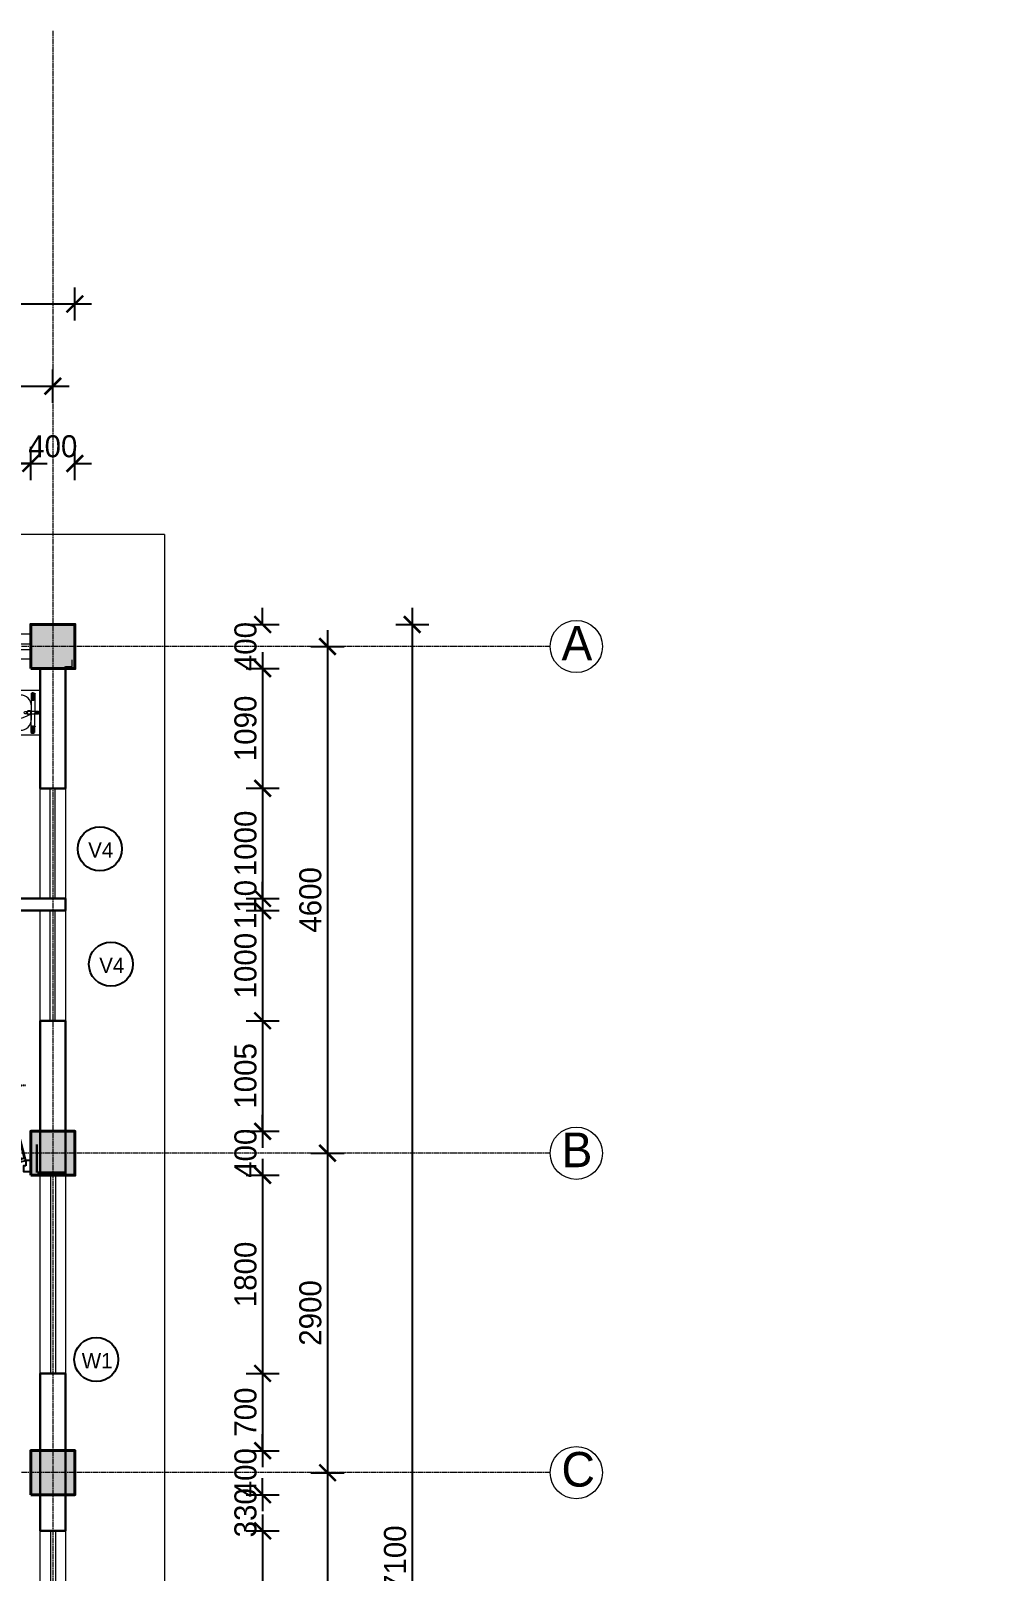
# Model space of a CAD drawing. Header units: inches. Extents: x -3071 to 2534411, y -17796 to 388172.
# Drawn here: x 1707095 to 1715705, y 360455 to 374439 of the extents above; entities that cross this region are included whole.
import ezdxf
from ezdxf.enums import TextEntityAlignment as Align

# ---------------------------------------------------------------- set-up
doc = ezdxf.new("R2010")
doc.units = ezdxf.units.IN
doc.header["$MEASUREMENT"] = 0
for name, pattern in [('ACAD_ISO08W100', [36, 24, -3, 6, -3]), ('CENTER', [2, 1.25, -0.25, 0.25, -0.25]), ('DASHED', [0.75, 0.5, -0.25]), ('TRAZOS1', [0.15, 0.1, -0.05])]:
    doc.linetypes.add(name, pattern=pattern)
for name, color, linetype, lineweight in [('001-Archi- door window elevation', 92, 'Continuous', 25), ('001-Archi-Opening Tags', 14, 'Continuous', 25), ('001-Archi-Sanitary', 130, 'Continuous', 5), ('002-Archi- Opening', 90, 'Continuous', 25), ('A .4 col', 5, 'Continuous', 40), ('A 0.13 dw', 3, 'Continuous', 13), ('A 0.13 fixed furniture', 10, 'Continuous', 13), ('A 0.13 IND DIM', 240, 'Continuous', 13), ('cen', 50, 'ACAD_ISO08W100', 5), ('dotted line', 1, 'DASHED', 9), ('Grid Tag', 6, 'Continuous', 20), ('p1 walls stone outline', 4, 'Continuous', 30), ('Picture Light', 3, 'Continuous', 35)]:
    doc.layers.add(name, color=color, linetype=linetype, lineweight=lineweight)
doc.layers.add('Bathroom Mirror Light', color=111, linetype='CENTER')
doc.layers.add('Wires', color=1, linetype='Continuous')
doc.styles.add('Archi 100', font='GOTHIC.TTF', dxfattribs={"height": 200})
doc.styles.add('CG', font='GOTHIC.TTF', dxfattribs={"height": 40})
doc.styles.get("Standard").update_dxf_attribs({"font": 'GOTHIC.TTF'})
doc.dimstyles.new('Archi 100', dxfattribs={"dimtxt": 200, "dimasz": 150, "dimexe": 150, "dimexo": 300, "dimgap": 50, "dimtad": 1, "dimdec": 0, "dimrnd": 5, "dimzin": 0, "dimdsep": 46, "dimtxsty": 'Archi 100', "dimblk": 'ARCHTICK', "dimcen": 0.09, "dimdle": 150, "dimclrd": 256, "dimclre": 256, "dimclrt": 256, "dimadec": 0, "dimazin": 0, "dimtfac": 1, "dimtdec": 0, "dimtix": 1, "dimtofl": 0, "dimtmove": 0, "dimatfit": 3, "dimfxl": 150, "dimfxlon": 1, "dimtolj": 1, "dimtzin": 0, "dimlwd": -1, "dimlwe": -1, "dimarcsym": 0})

# ---------------------------------------------------------------- blocks, each defined once
blk = doc.blocks.new('grid')
at = {"layer": 'Grid Tag', "linetype": 'Continuous', "ltscale": 30}
blk.add_circle((51, 48), 264, dxfattribs=at)
blk.add_attdef('GRID', (-143, -93), '', height=200)
blk = doc.blocks.new('ffwef')
at = {"layer": 'A 0.13 dw'}
for points in [[(1184596, 368096), (1184596, 367866), (1183596, 367866), (1183596, 368096)], [(1183596, 367953), (1184596, 367953), (1184596, 368003), (1183596, 368003)]]:
    blk.add_lwpolyline(points, close=True, dxfattribs=at)
blk = doc.blocks.new('W2')
at = {"layer": 'A 0.13 dw'}
for points in [[(143910, 195589), (143910, 195359), (142110, 195359), (142110, 195589)], [(142110, 195446), (143910, 195446), (143910, 195496), (142110, 195496)]]:
    blk.add_lwpolyline(points, close=True, dxfattribs=at)
blk = doc.blocks.new('window tag')
blk.add_circle((0, 0), 200)
at = {"style": 'Archi 100', "flags": 1}
for tag, p in [('WIDTH', (15, 174.5)), ('HEIGHT', (-4.5, -348.5))]:
    blk.add_attdef(tag, p, '', height=200, dxfattribs=at)
at = {"style": 'Archi 100'}
blk.add_attdef('SYMBOL', text='', height=200, dxfattribs=at).set_placement((8, -10.5), align=Align.MIDDLE_CENTER)
blk = doc.blocks.new('tap bib short neck plan')
at = {"linetype": 'Continuous'}
blk.add_lwpolyline([(39, 10), (0, 10), (0, -10), (39, -10)], dxfattribs=at)
blk.add_lwpolyline([(74, -8), (95, -8, 1), (95, 8), (74, 8)], format="xyb", dxfattribs=at)
for radius in [20, 15]:
    blk.add_circle((56, 0), radius, dxfattribs=at)
blk = doc.blocks.new('washbasin plan 0400w with tap')
blk.add_lwpolyline([(60, 320, -0.312376), (60, 320), (-60, 320, 0.414214), (-200, 180), (-200, 0), (200, 0), (200, 180, 0.414214)], format="xyb", close=True)
blk.add_lwpolyline([(10, 80), (60, 80, 1), (60, 280), (-60, 280, 1), (-60, 80), (-10, 80)], format="xyb")
at = {"linetype": 'Continuous'}
for points in [[(-14, 45), (14, 45), (14, 15), (-14, 15)], [(-10, 15), (10, 15), (10, 0), (-10, 0)]]:
    blk.add_lwpolyline(points, close=True, dxfattribs=at)
at = {"ltscale": 100, "rotation": 90}
blk.add_blockref('tap bib short neck plan', (0, 45), dxfattribs=at)
blk = doc.blocks.new('ed 17')
for p, q in [((95, -116), (44, -130)), ((44, -130), (208, -761)), ((50, -152), (101, -138)), ((101, -138), (95, -116)), ((259, -748), (101, -138)), ((101, -138), (259, -748)), ((94, -140), (58, -150)), ((58, -150), (215, -759)), ((94, -140), (251, -750)), ((215, -759), (208, -761)), ((208, -761), (215, -788)), ((251, -750), (215, -759)), ((266, -774), (215, -788)), ((251, -750), (259, -748)), ((259, -748), (266, -774))]:
    blk.add_line(p, q)
for points in [[(44, -80), (67, -80), (67, -30), (0, -30), (0, -130), (44, -130), (208, -761), (215, -788), (266, -774), (259, -748), (101, -138), (101, -138), (95, -116), (44, -130)], [(58, -150), (215, -759), (251, -750), (94, -140)]]:
    blk.add_lwpolyline(points, close=True)
at = {"elevation": 0}
blk.add_lwpolyline([(750, -30), (750, -130), (706, -130), (706, -80), (683, -80), (683, -30)], close=True, dxfattribs=at)
at = {"linetype": 'TRAZOS1'}
blk.add_arc((28, -133), 678, 271.3504, 0.2643, dxfattribs=at)
blk = doc.blocks.new('_ArchTick')
at = {"color": 0, "linetype": 'ByBlock', "const_width": 0.15}
blk.add_lwpolyline([(-0.5, -0.5), (0.5, 0.5)], dxfattribs=at)
blk = doc.blocks.new('*D985')
at = {"transparency": 16777216}
for p, q in [((1706096, 370361), (1706096, 370661)), ((1707095, 370361), (1707095, 370661)), ((1705946, 370511), (1707245, 370511))]:
    blk.add_line(p, q, dxfattribs=at)
at = {"layer": 'Defpoints', "color": 0, "transparency": 16777216}
for p in [(1707095, 370511), (1707095, 369049), (1706096, 368964)]:
    blk.add_point(p, dxfattribs=at)
at = {"transparency": 16777216, "xscale": 150, "yscale": 150, "zscale": 150, "rotation": 180}
blk.add_blockref('_ArchTick', (1706096, 370511), dxfattribs=at)
at = {"transparency": 16777216, "xscale": 150, "yscale": 150, "zscale": 150}
blk.add_blockref('_ArchTick', (1707095, 370511), dxfattribs=at)
at = {"transparency": 16777216, "insert": (1706595, 370666), "char_height": 200, "attachment_point": 5, "style": 'Archi 100'}
blk.add_mtext('\\A1;1000', dxfattribs=at)
blk = doc.blocks.new('*D986')
at = {"transparency": 16777216}
for p, q in [((1707095, 370361), (1707095, 370661)), ((1707495, 370361), (1707495, 370661)), ((1707095, 370511), (1706945, 370511)), ((1707495, 370511), (1707645, 370511))]:
    blk.add_line(p, q, dxfattribs=at)
at = {"layer": 'Defpoints', "color": 0, "transparency": 16777216}
for p in [(1707495, 370511), (1707095, 369049), (1707495, 369049)]:
    blk.add_point(p, dxfattribs=at)
at = {"transparency": 16777216, "xscale": 150, "yscale": 150, "zscale": 150}
blk.add_blockref('_ArchTick', (1707095, 370511), dxfattribs=at)
at = {"transparency": 16777216, "xscale": 150, "yscale": 150, "zscale": 150, "rotation": 180}
blk.add_blockref('_ArchTick', (1707495, 370511), dxfattribs=at)
at = {"transparency": 16777216, "insert": (1707295, 370666), "char_height": 200, "attachment_point": 5, "style": 'Archi 100'}
blk.add_mtext('\\A1;400', dxfattribs=at)
blk = doc.blocks.new('*D997')
at = {"transparency": 16777216}
for p, q in [((1703695, 371063), (1703695, 371363)), ((1707295, 371063), (1707295, 371363)), ((1703545, 371213), (1707445, 371213))]:
    blk.add_line(p, q, dxfattribs=at)
at = {"layer": 'Defpoints', "color": 0, "transparency": 16777216}
for p in [(1707295, 371213), (1703695, 368849), (1707295, 368849)]:
    blk.add_point(p, dxfattribs=at)
at = {"transparency": 16777216, "xscale": 150, "yscale": 150, "zscale": 150, "rotation": 180}
blk.add_blockref('_ArchTick', (1703695, 371213), dxfattribs=at)
at = {"transparency": 16777216, "xscale": 150, "yscale": 150, "zscale": 150}
blk.add_blockref('_ArchTick', (1707295, 371213), dxfattribs=at)
at = {"transparency": 16777216, "insert": (1705495, 371368), "char_height": 200, "attachment_point": 5, "style": 'Archi 100'}
blk.add_mtext('\\A1;3600', dxfattribs=at)
blk = doc.blocks.new('*D998')
at = {"transparency": 16777216}
for p, q in [((1668445, 371809), (1668445, 372109)), ((1707495, 371809), (1707495, 372109)), ((1668295, 371959), (1707645, 371959))]:
    blk.add_line(p, q, dxfattribs=at)
at = {"layer": 'Defpoints', "color": 0, "transparency": 16777216}
for p in [(1707495, 371959), (1668445, 369049), (1707495, 369049)]:
    blk.add_point(p, dxfattribs=at)
at = {"transparency": 16777216, "xscale": 150, "yscale": 150, "zscale": 150, "rotation": 180}
blk.add_blockref('_ArchTick', (1668445, 371959), dxfattribs=at)
at = {"transparency": 16777216, "xscale": 150, "yscale": 150, "zscale": 150}
blk.add_blockref('_ArchTick', (1707495, 371959), dxfattribs=at)
at = {"transparency": 16777216, "insert": (1687970, 372114), "char_height": 200, "attachment_point": 5, "style": 'Archi 100'}
blk.add_mtext('\\A1;39050', dxfattribs=at)
blk = doc.blocks.new('*D1019')
at = {"transparency": 16777216}
for p, q in [((1709200, 369049), (1709200, 369199)), ((1709050, 369049), (1709350, 369049)), ((1709050, 368649), (1709350, 368649)), ((1709200, 368649), (1709200, 368499))]:
    blk.add_line(p, q, dxfattribs=at)
at = {"layer": 'Defpoints', "color": 0, "transparency": 16777216}
for p in [(1707495, 369049), (1707495, 368649), (1709200, 368649)]:
    blk.add_point(p, dxfattribs=at)
at = {"transparency": 16777216, "xscale": 150, "yscale": 150, "zscale": 150}
for p, rotation in [((1709200, 369049), 270), ((1709200, 368649), 90)]:
    blk.add_blockref('_ArchTick', p, dxfattribs=dict(at, rotation=rotation))
at = {"transparency": 16777216, "insert": (1709045, 368849), "char_height": 200, "attachment_point": 5, "rotation": 90, "style": 'Archi 100'}
blk.add_mtext('\\A1;400', dxfattribs=at)
blk = doc.blocks.new('*D1020')
at = {"transparency": 16777216}
for p, q in [((1709200, 368799), (1709200, 367412)), ((1709050, 368649), (1709350, 368649)), ((1709050, 367562), (1709350, 367562))]:
    blk.add_line(p, q, dxfattribs=at)
at = {"layer": 'Defpoints', "color": 0, "transparency": 16777216}
for p in [(1707495, 368649), (1707410, 367562), (1709200, 367562)]:
    blk.add_point(p, dxfattribs=at)
at = {"transparency": 16777216, "xscale": 150, "yscale": 150, "zscale": 150}
for p, rotation in [((1709200, 368649), 90), ((1709200, 367562), 270)]:
    blk.add_blockref('_ArchTick', p, dxfattribs=dict(at, rotation=rotation))
at = {"transparency": 16777216, "insert": (1709045, 368106), "char_height": 200, "attachment_point": 5, "rotation": 90, "style": 'Archi 100'}
blk.add_mtext('\\A1;1090', dxfattribs=at)
blk = doc.blocks.new('*D1021')
at = {"transparency": 16777216}
for p, q in [((1709200, 367712), (1709200, 366412)), ((1709050, 367562), (1709350, 367562)), ((1709050, 366562), (1709350, 366562))]:
    blk.add_line(p, q, dxfattribs=at)
at = {"layer": 'Defpoints', "color": 0, "transparency": 16777216}
for p in [(1707410, 367562), (1707410, 366562), (1709200, 366562)]:
    blk.add_point(p, dxfattribs=at)
at = {"transparency": 16777216, "xscale": 150, "yscale": 150, "zscale": 150}
for p, rotation in [((1709200, 367562), 90), ((1709200, 366562), 270)]:
    blk.add_blockref('_ArchTick', p, dxfattribs=dict(at, rotation=rotation))
at = {"transparency": 16777216, "insert": (1709045, 367062), "char_height": 200, "attachment_point": 5, "rotation": 90, "style": 'Archi 100'}
blk.add_mtext('\\A1;1000', dxfattribs=at)
blk = doc.blocks.new('*D1022')
at = {"transparency": 16777216}
for p, q in [((1709200, 366562), (1709200, 366712)), ((1709050, 366562), (1709350, 366562)), ((1709050, 366452), (1709350, 366452)), ((1709200, 366452), (1709200, 366302))]:
    blk.add_line(p, q, dxfattribs=at)
at = {"layer": 'Defpoints', "color": 0, "transparency": 16777216}
for p in [(1707410, 366562), (1707410, 366452), (1709200, 366452)]:
    blk.add_point(p, dxfattribs=at)
at = {"transparency": 16777216, "xscale": 150, "yscale": 150, "zscale": 150}
for p, rotation in [((1709200, 366562), 270), ((1709200, 366452), 90)]:
    blk.add_blockref('_ArchTick', p, dxfattribs=dict(at, rotation=rotation))
at = {"transparency": 16777216, "insert": (1709045, 366507), "char_height": 200, "attachment_point": 5, "rotation": 90, "style": 'Archi 100'}
blk.add_mtext('\\A1;110', dxfattribs=at)
blk = doc.blocks.new('*D1023')
at = {"transparency": 16777216}
for p, q in [((1709200, 366602), (1709200, 365302)), ((1709050, 366452), (1709350, 366452)), ((1709050, 365452), (1709350, 365452))]:
    blk.add_line(p, q, dxfattribs=at)
at = {"layer": 'Defpoints', "color": 0, "transparency": 16777216}
for p in [(1707410, 366452), (1707410, 365452), (1709200, 365452)]:
    blk.add_point(p, dxfattribs=at)
at = {"transparency": 16777216, "xscale": 150, "yscale": 150, "zscale": 150}
for p, rotation in [((1709200, 366452), 90), ((1709200, 365452), 270)]:
    blk.add_blockref('_ArchTick', p, dxfattribs=dict(at, rotation=rotation))
at = {"transparency": 16777216, "insert": (1709045, 365952), "char_height": 200, "attachment_point": 5, "rotation": 90, "style": 'Archi 100'}
blk.add_mtext('\\A1;1000', dxfattribs=at)
blk = doc.blocks.new('*D1024')
at = {"transparency": 16777216}
for p, q in [((1709200, 365602), (1709200, 364299)), ((1709050, 365452), (1709350, 365452)), ((1709050, 364449), (1709350, 364449))]:
    blk.add_line(p, q, dxfattribs=at)
at = {"layer": 'Defpoints', "color": 0, "transparency": 16777216}
for p in [(1707410, 365452), (1707495, 364449), (1709200, 364449)]:
    blk.add_point(p, dxfattribs=at)
at = {"transparency": 16777216, "xscale": 150, "yscale": 150, "zscale": 150}
for p, rotation in [((1709200, 365452), 90), ((1709200, 364449), 270)]:
    blk.add_blockref('_ArchTick', p, dxfattribs=dict(at, rotation=rotation))
at = {"transparency": 16777216, "insert": (1709045, 364951), "char_height": 200, "attachment_point": 5, "rotation": 90, "style": 'Archi 100'}
blk.add_mtext('\\A1;1005', dxfattribs=at)
blk = doc.blocks.new('*D1025')
at = {"transparency": 16777216}
for p, q in [((1709200, 364449), (1709200, 364599)), ((1709050, 364449), (1709350, 364449)), ((1709050, 364049), (1709350, 364049)), ((1709200, 364049), (1709200, 363899))]:
    blk.add_line(p, q, dxfattribs=at)
at = {"layer": 'Defpoints', "color": 0, "transparency": 16777216}
for p in [(1707495, 364449), (1707495, 364049), (1709200, 364049)]:
    blk.add_point(p, dxfattribs=at)
at = {"transparency": 16777216, "xscale": 150, "yscale": 150, "zscale": 150}
for p, rotation in [((1709200, 364449), 270), ((1709200, 364049), 90)]:
    blk.add_blockref('_ArchTick', p, dxfattribs=dict(at, rotation=rotation))
at = {"transparency": 16777216, "insert": (1709045, 364249), "char_height": 200, "attachment_point": 5, "rotation": 90, "style": 'Archi 100'}
blk.add_mtext('\\A1;400', dxfattribs=at)
blk = doc.blocks.new('*D1026')
at = {"transparency": 16777216}
for p, q in [((1709200, 364199), (1709200, 362100)), ((1709050, 364049), (1709350, 364049)), ((1709050, 362250), (1709350, 362250))]:
    blk.add_line(p, q, dxfattribs=at)
at = {"layer": 'Defpoints', "color": 0, "transparency": 16777216}
for p in [(1707495, 364049), (1707410, 362250), (1709200, 362250)]:
    blk.add_point(p, dxfattribs=at)
at = {"transparency": 16777216, "xscale": 150, "yscale": 150, "zscale": 150}
for p, rotation in [((1709200, 364049), 90), ((1709200, 362250), 270)]:
    blk.add_blockref('_ArchTick', p, dxfattribs=dict(at, rotation=rotation))
at = {"transparency": 16777216, "insert": (1709045, 363149), "char_height": 200, "attachment_point": 5, "rotation": 90, "style": 'Archi 100'}
blk.add_mtext('\\A1;1800', dxfattribs=at)
blk = doc.blocks.new('*D1027')
at = {"transparency": 16777216}
for p, q in [((1709200, 362400), (1709200, 361399)), ((1709050, 362250), (1709350, 362250)), ((1709050, 361549), (1709350, 361549))]:
    blk.add_line(p, q, dxfattribs=at)
at = {"layer": 'Defpoints', "color": 0, "transparency": 16777216}
for p in [(1707410, 362250), (1707495, 361549), (1709200, 361549)]:
    blk.add_point(p, dxfattribs=at)
at = {"transparency": 16777216, "xscale": 150, "yscale": 150, "zscale": 150}
for p, rotation in [((1709200, 362250), 90), ((1709200, 361549), 270)]:
    blk.add_blockref('_ArchTick', p, dxfattribs=dict(at, rotation=rotation))
at = {"transparency": 16777216, "insert": (1709045, 361899), "char_height": 200, "attachment_point": 5, "rotation": 90, "style": 'Archi 100'}
blk.add_mtext('\\A1;700', dxfattribs=at)
blk = doc.blocks.new('*D1028')
at = {"transparency": 16777216}
for p, q in [((1709200, 361549), (1709200, 361699)), ((1709050, 361549), (1709350, 361549)), ((1709050, 361149), (1709350, 361149)), ((1709200, 361149), (1709200, 360999))]:
    blk.add_line(p, q, dxfattribs=at)
at = {"layer": 'Defpoints', "color": 0, "transparency": 16777216}
for p in [(1707495, 361549), (1707495, 361149), (1709200, 361149)]:
    blk.add_point(p, dxfattribs=at)
at = {"transparency": 16777216, "xscale": 150, "yscale": 150, "zscale": 150}
for p, rotation in [((1709200, 361549), 270), ((1709200, 361149), 90)]:
    blk.add_blockref('_ArchTick', p, dxfattribs=dict(at, rotation=rotation))
at = {"transparency": 16777216, "insert": (1709045, 361349), "char_height": 200, "attachment_point": 5, "rotation": 90, "style": 'Archi 100'}
blk.add_mtext('\\A1;400', dxfattribs=at)
blk = doc.blocks.new('*D1029')
at = {"transparency": 16777216}
for p, q in [((1709200, 361149), (1709200, 361299)), ((1709050, 361149), (1709350, 361149)), ((1709050, 360821), (1709350, 360821)), ((1709200, 360821), (1709200, 360671))]:
    blk.add_line(p, q, dxfattribs=at)
at = {"layer": 'Defpoints', "color": 0, "transparency": 16777216}
for p in [(1707495, 361149), (1707410, 360821), (1709200, 360821)]:
    blk.add_point(p, dxfattribs=at)
at = {"transparency": 16777216, "xscale": 150, "yscale": 150, "zscale": 150}
for p, rotation in [((1709200, 361149), 270), ((1709200, 360821), 90)]:
    blk.add_blockref('_ArchTick', p, dxfattribs=dict(at, rotation=rotation))
at = {"transparency": 16777216, "insert": (1709045, 360985), "char_height": 200, "attachment_point": 5, "rotation": 90, "style": 'Archi 100'}
blk.add_mtext('\\A1;330', dxfattribs=at)
blk = doc.blocks.new('*D1030')
at = {"transparency": 16777216}
for p, q in [((1709200, 360971), (1709200, 358871)), ((1709050, 360821), (1709350, 360821)), ((1709050, 359021), (1709350, 359021))]:
    blk.add_line(p, q, dxfattribs=at)
at = {"layer": 'Defpoints', "color": 0, "transparency": 16777216}
for p in [(1707410, 360821), (1707410, 359021), (1709200, 359021)]:
    blk.add_point(p, dxfattribs=at)
at = {"transparency": 16777216, "xscale": 150, "yscale": 150, "zscale": 150}
for p, rotation in [((1709200, 360821), 90), ((1709200, 359021), 270)]:
    blk.add_blockref('_ArchTick', p, dxfattribs=dict(at, rotation=rotation))
at = {"transparency": 16777216, "insert": (1709045, 359921), "char_height": 200, "attachment_point": 5, "rotation": 90, "style": 'Archi 100'}
blk.add_mtext('\\A1;1800', dxfattribs=at)
blk = doc.blocks.new('*D1041')
at = {"transparency": 16777216}
for p, q in [((1709789, 368999), (1709789, 364099)), ((1709639, 368849), (1709939, 368849)), ((1709639, 364249), (1709939, 364249))]:
    blk.add_line(p, q, dxfattribs=at)
at = {"layer": 'Defpoints', "color": 0, "transparency": 16777216}
for p in [(1707295, 368849), (1707295, 364249), (1709789, 364249)]:
    blk.add_point(p, dxfattribs=at)
at = {"transparency": 16777216, "xscale": 150, "yscale": 150, "zscale": 150}
for p, rotation in [((1709789, 368849), 90), ((1709789, 364249), 270)]:
    blk.add_blockref('_ArchTick', p, dxfattribs=dict(at, rotation=rotation))
at = {"transparency": 16777216, "insert": (1709634, 366549), "char_height": 200, "attachment_point": 5, "rotation": 90, "style": 'Archi 100'}
blk.add_mtext('\\A1;4600', dxfattribs=at)
blk = doc.blocks.new('*D1042')
at = {"transparency": 16777216}
for p, q in [((1709789, 364399), (1709789, 361199)), ((1709639, 364249), (1709939, 364249)), ((1709639, 361349), (1709939, 361349))]:
    blk.add_line(p, q, dxfattribs=at)
at = {"layer": 'Defpoints', "color": 0, "transparency": 16777216}
for p in [(1707295, 364249), (1707295, 361349), (1709789, 361349)]:
    blk.add_point(p, dxfattribs=at)
at = {"transparency": 16777216, "xscale": 150, "yscale": 150, "zscale": 150}
for p, rotation in [((1709789, 364249), 90), ((1709789, 361349), 270)]:
    blk.add_blockref('_ArchTick', p, dxfattribs=dict(at, rotation=rotation))
at = {"transparency": 16777216, "insert": (1709634, 362799), "char_height": 200, "attachment_point": 5, "rotation": 90, "style": 'Archi 100'}
blk.add_mtext('\\A1;2900', dxfattribs=at)
blk = doc.blocks.new('*D1043')
at = {"transparency": 16777216}
for p, q in [((1709789, 361499), (1709789, 356599)), ((1709639, 361349), (1709939, 361349)), ((1709639, 356749), (1709939, 356749))]:
    blk.add_line(p, q, dxfattribs=at)
at = {"layer": 'Defpoints', "color": 0, "transparency": 16777216}
for p in [(1707295, 361349), (1707295, 356749), (1709789, 356749)]:
    blk.add_point(p, dxfattribs=at)
at = {"transparency": 16777216, "xscale": 150, "yscale": 150, "zscale": 150}
for p, rotation in [((1709789, 361349), 90), ((1709789, 356749), 270)]:
    blk.add_blockref('_ArchTick', p, dxfattribs=dict(at, rotation=rotation))
at = {"transparency": 16777216, "insert": (1709634, 359049), "char_height": 200, "attachment_point": 5, "rotation": 90, "style": 'Archi 100'}
blk.add_mtext('\\A1;4600', dxfattribs=at)
blk = doc.blocks.new('*D1045')
at = {"transparency": 16777216}
for p, q in [((1710558, 369199), (1710558, 351799)), ((1710408, 369049), (1710708, 369049)), ((1710408, 351949), (1710708, 351949))]:
    blk.add_line(p, q, dxfattribs=at)
at = {"layer": 'Defpoints', "color": 0, "transparency": 16777216}
for p in [(1707495, 369049), (1707495, 351949), (1710558, 351949)]:
    blk.add_point(p, dxfattribs=at)
at = {"transparency": 16777216, "xscale": 150, "yscale": 150, "zscale": 150}
for p, rotation in [((1710558, 369049), 90), ((1710558, 351949), 270)]:
    blk.add_blockref('_ArchTick', p, dxfattribs=dict(at, rotation=rotation))
at = {"transparency": 16777216, "insert": (1710403, 360499), "char_height": 200, "attachment_point": 5, "rotation": 90, "style": 'Archi 100'}
blk.add_mtext('\\A1;17100', dxfattribs=at)
blk = doc.blocks.new('*D1158')
at = {"transparency": 16777216}
for p, q in [((1765924, 369050), (1765924, 369200)), ((1765774, 369050), (1766074, 369050)), ((1765774, 368669), (1766074, 368669)), ((1765924, 368669), (1765924, 368519))]:
    blk.add_line(p, q, dxfattribs=at)
at = {"layer": 'Defpoints', "color": 0, "transparency": 16777216}
for p in [(1764300, 369050), (0, 368669), (1765924, 368669)]:
    blk.add_point(p, dxfattribs=at)
at = {"transparency": 16777216, "xscale": 150, "yscale": 150, "zscale": 150}
for p, rotation in [((1765924, 369050), 270), ((1765924, 368669), 90)]:
    blk.add_blockref('_ArchTick', p, dxfattribs=dict(at, rotation=rotation))
at = {"transparency": 16777216, "insert": (1765769, 368860), "char_height": 200, "attachment_point": 5, "rotation": 90, "style": 'Archi 100'}
blk.add_mtext('\\A1;380', dxfattribs=at)
blk = doc.blocks.new('*D1159')
at = {"transparency": 16777216}
for p, q in [((1623, 368819), (1623, 364300)), ((1473, 368669), (1773, 368669)), ((1773, 364450), (1473, 364450))]:
    blk.add_line(p, q, dxfattribs=at)
at = {"layer": 'Defpoints', "color": 0, "transparency": 16777216}
for p in [(0, 368669), (1623, 364450), (1764300, 364450)]:
    blk.add_point(p, dxfattribs=at)
at = {"transparency": 16777216, "xscale": 150, "yscale": 150, "zscale": 150}
for p, rotation in [((1623, 368669), 90), ((1623, 364450), 270)]:
    blk.add_blockref('_ArchTick', p, dxfattribs=dict(at, rotation=rotation))
at = {"transparency": 16777216, "insert": (1468, 366560), "char_height": 200, "attachment_point": 5, "rotation": 90, "style": 'Archi 100'}
blk.add_mtext('\\A1;4220', dxfattribs=at)
blk = doc.blocks.new('PL light')
at = {"layer": 'Picture Light', "ltscale": 3}
h = blk.add_hatch(dxfattribs=at)
h.set_pattern_fill('STEEL', color=256, scale=6.073914, angle=30, style=0)
h.set_pattern_definition([(75, (767072.6998, 15027.03445), (-0.733368774, 0.1965055708), []), (75, (767072.51, 15027.3632), (-0.733368774, 0.1965055708), [])])
h.paths.add_polyline_path([(886578.6, -139924), (886578.6, -139940.2), (886607.7, -139940.2), (886607.7, -139924)])
h.paths.add_polyline_path([(886742.5, -139924), (886742.5, -139940.2), (886773.3, -139940.2, -0.797089), (886773.3, -139930.7), (886773.3, -139924)])
at = {"layer": 'Picture Light', "linetype": 'Continuous', "lineweight": 13}
for p, q in [((886607.7, -139924), (886607.7, -139940.2)), ((886742.5, -139924), (886742.5, -139940.2)), ((886677.3, -139940.2), (886677.3, -139967.2))]:
    blk.add_line(p, q, dxfattribs=at)
blk.add_lwpolyline([(886578.6, -139924), (886773.3, -139924), (886773.3, -139940.2), (886578.6, -139940.2)], close=True, dxfattribs=at)

msp = doc.modelspace()

# ---------------------------------------------------------------- hatches: boundary and pattern name
at = {"layer": 'A .4 col', "linetype": 'Continuous'}
h = msp.add_hatch(color=256, dxfattribs=at)
h.dxf.hatch_style = 1
h.paths.add_polyline_path([(1707095.4, 368649.4), (1707495.4, 368649.4), (1707495.4, 369049.4), (1707095.4, 369049.4)])
h = msp.add_hatch(color=256, dxfattribs=at)
h.dxf.hatch_style = 1
h.paths.add_polyline_path([(1707095.4, 364049.4), (1707495.4, 364049.4), (1707495.4, 364449.4), (1707095.4, 364449.4)])
h = msp.add_hatch(color=256, dxfattribs=at)
h.dxf.hatch_style = 1
h.paths.add_polyline_path([(1707095.4, 361149.4), (1707495.4, 361149.4), (1707495.4, 361549.4), (1707095.4, 361549.4)])

# ---------------------------------------------------------------- linework, layer by layer
for points in [[(1707095.4, 368649.4), (1707495.4, 368649.4), (1707495.4, 369049.4), (1707095.4, 369049.4)], [(1707095.4, 364049.4), (1707495.4, 364049.4), (1707495.4, 364449.4), (1707095.4, 364449.4)], [(1707095.4, 361149.4), (1707495.4, 361149.4), (1707495.4, 361549.4), (1707095.4, 361549.4)]]:
    msp.add_lwpolyline(points, close=True, dxfattribs=at)
at = {"layer": 'A 0.13 fixed furniture'}
for p, q in [((1707410.4, 368668.57), (1707470.4, 368668.57)), ((1707470.4, 368668.57), (1707470.4, 368728.57)), ((1707410.4, 366451.9), (1707410.4, 366498.52)), ((1707410.4, 364408.57), (1707410.4, 365452.01))]:
    msp.add_line(p, q, dxfattribs=at)
at = {"layer": 'cen', "ltscale": 2}
for p, q in [((1707295.4, 374438.91), (1707295.4, 347494.76)), ((1711810.4, 368849.4), (1664130.4, 368849.4)), ((1711810.4, 364249.4), (1664130.4, 364249.4)), ((1711810.4, 361349.4), (1664130.4, 361349.4))]:
    msp.add_line(p, q, dxfattribs=at)
at = {"layer": 'dotted line', "linetype": 'Continuous', "ltscale": 1000}
for q in [(1693095.4, 369865.17), (1708310.4, 350419.36)]:
    msp.add_line((1708310.4, 369865.17), q, dxfattribs=at)
at = {"layer": 'p1 walls stone outline'}
for p, q in [((1707180.4, 367561.78), (1707180.4, 368649.4)), ((1707410.4, 367561.78), (1707410.4, 368668.57)), ((1707180.4, 368549.4), (1707180.4, 367561.78)), ((1707410.4, 367561.78), (1707410.4, 368549.4)), ((1707410.4, 367561.78), (1707180.4, 367561.78)), ((1705328.64, 366561.9), (1707410.4, 366561.9)), ((1707410.4, 366519.52), (1707410.4, 366561.9)), ((1707410.4, 366561.9), (1707410.4, 366451.9)), ((1707410.4, 366451.9), (1707410.4, 366561.9)), ((1705328.64, 366451.9), (1707410.4, 366451.9)), ((1707180.4, 364049.4), (1707180.4, 365452.01)), ((1707180.4, 365452.01), (1707180.4, 364049.4)), ((1707180.4, 365452.01), (1707410.4, 365452.01)), ((1707410.4, 364049.4), (1707410.4, 365452.01)), ((1707410.4, 365452.01), (1707410.4, 364049.4)), ((1707150.4, 364075.78), (1707150.4, 364329.71)), ((1707155.4, 364075.78), (1707400.4, 364075.78)), ((1707180.4, 364049.4), (1707410.4, 364049.4)), ((1707180.4, 360821.14), (1707180.4, 361549.4)), ((1707410.4, 361549.4), (1707410.4, 360821.14)), ((1707180.4, 360821.14), (1707410.4, 360821.14))]:
    msp.add_line(p, q, dxfattribs=at)
msp.add_lwpolyline([(1707180.4, 362249.52), (1707410.4, 362249.52), (1707410.4, 361549.4), (1707180.4, 361549.4)], close=True, dxfattribs=at)
at = {"layer": 'Wires', "lineweight": 9}
msp.add_arc((1706750.1, 368933.83), 779.08, 200.570968, 296.787956, dxfattribs=at)

# ---------------------------------------------------------------- block references
ref = msp.add_blockref('grid', (1712001.47, 368806.3), dxfattribs=dict(xscale=0.8987445155798923, yscale=0.8987445155798923, zscale=0.8987445155798923))
ref.add_attrib('GRID', 'A', (1711912.93, 368722.51), dxfattribs={"height": 314.56})
ref = msp.add_blockref('grid', (1712001.47, 364206.3), dxfattribs=dict(xscale=0.8987445155798923, yscale=0.8987445155798923, zscale=0.8987445155798923))
ref.add_attrib('GRID', 'B', (1711912.93, 364122.51), dxfattribs={"height": 314.56})
ref = msp.add_blockref('grid', (1712001.47, 361306.3), dxfattribs=dict(xscale=0.8987445155798923, yscale=0.8987445155798923, zscale=0.8987445155798923))
ref.add_attrib('GRID', 'C', (1711912.93, 361222.51), dxfattribs={"height": 314.56})
at = {"layer": '001-Archi- door window elevation', "color": 2}
msp.add_blockref('ffwef', (522499.46, 868.9), dxfattribs=at)
at = {"layer": '001-Archi- door window elevation', "color": 2, "rotation": 270}
for p in [(1339314.9, 1551157.84), (1339314.9, 1550047.96)]:
    msp.add_blockref('ffwef', p, dxfattribs=at)
at = {"layer": '001-Archi-Opening Tags'}
ref = msp.add_blockref('window tag', (1707722.58, 367012.98), dxfattribs=at)
ref.add_attrib('SYMBOL', 'V4', dxfattribs={"layer": '0', "height": 140, "style": 'CG'}).set_placement((1707730.58, 367002.48), align=Align.MIDDLE_CENTER)
ref = msp.add_blockref('window tag', (1707822.7, 365965.92), dxfattribs=at)
ref.add_attrib('SYMBOL', 'V4', dxfattribs={"layer": '0', "height": 140, "style": 'CG'}).set_placement((1707830.7, 365955.42), align=Align.MIDDLE_CENTER)
ref = msp.add_blockref('window tag', (1707689.77, 362376.62), dxfattribs=at)
ref.add_attrib('SYMBOL', 'W1', dxfattribs={"layer": '0', "height": 140, "style": 'CG'}).set_placement((1707697.77, 362366.12), align=Align.MIDDLE_CENTER)
at = {"layer": '001-Archi-Sanitary', "rotation": 89.99999999997571}
msp.add_blockref('washbasin plan 0400w with tap', (1707180.4, 368248.86), dxfattribs=at)
at = {"layer": '002-Archi- Opening', "rotation": 180}
msp.add_blockref('ed 17', (1707095.4, 364054.02), dxfattribs=at)
at = {"layer": 'A 0.13 IND DIM', "rotation": 90}
for p in [(1902769, 220139.25), (1902769, 216910.99)]:
    msp.add_blockref('W2', p, dxfattribs=at)
at = {"layer": 'Bathroom Mirror Light', "linetype": 'Continuous', "lineweight": 0, "xscale": 1.829903905978427, "yscale": 1.829903905978427, "zscale": 1.829903905978427, "rotation": 89.38582659303422}
msp.add_blockref('PL light', (1433676.36, -1251446.69), dxfattribs=at)

# ---------------------------------------------------------------- dimensions: what is measured, and where the dimension line sits
dim = msp.add_linear_dim(base=(1707495.4, 371958.97), p1=(1668445.4, 369049.4), p2=(1707495.4, 369049.4), dimstyle='Archi 100')
dim.commit()
dim.dimension.update_dxf_attribs({"geometry": '*D998', "text_midpoint": (1687970.4, 372114)})
for base, p1, p2, picture, middle in [((1707295.4, 371213.43), (1703695.4, 368849.4), (1707295.4, 368849.4), '*D997', (1705495.4, 371368.46)), ((1707095.4, 370510.63), (1706095.52, 368964.4), (1707095.4, 369049.4), '*D985', (1706595.46, 370665.67)), ((1707495.4, 370510.63), (1707095.4, 369049.4), (1707495.4, 369049.4), '*D986', (1707295.4, 370665.67))]:
    dim = msp.add_linear_dim(base=base, p1=p1, p2=p2, dimstyle='Archi 100', override={"dimtmove": 1})
    dim.commit()
    dim.dimension.update_dxf_attribs({"geometry": picture, "text_midpoint": middle})
for base, p1, p2, picture, middle in [((1765923.68, 368669.34), (1764300.46, 369050.17), (0, 368669.34), '*D1158', (1765768.65, 368859.76)), ((1709199.57, 368649.4), (1707495.4, 369049.4), (1707495.4, 368649.4), '*D1019', (1709044.54, 368849.4)), ((1710558.5, 351949.4), (1707495.4, 369049.4), (1707495.4, 351949.4), '*D1045', (1710403.46, 360499.4)), ((1709788.73, 364249.4), (1707295.4, 368849.4), (1707295.4, 364249.4), '*D1041', (1709633.7, 366549.4))]:
    dim = msp.add_linear_dim(base=base, p1=p1, p2=p2, angle=90, dimstyle='Archi 100')
    dim.commit()
    dim.dimension.update_dxf_attribs({"geometry": picture, "text_midpoint": middle})
for base, p1, p2, picture, middle in [((1623.21, 364450.17), (0, 368669.34), (1764300.46, 364450.17), '*D1159', (1468.18, 366559.76)), ((1709199.57, 367561.78), (1707495.4, 368649.4), (1707410.4, 367561.78), '*D1020', (1709044.54, 368105.59)), ((1709199.57, 366561.9), (1707410.4, 367561.78), (1707410.4, 366561.9), '*D1021', (1709044.54, 367061.84)), ((1709199.57, 366451.9), (1707410.4, 366561.9), (1707410.4, 366451.9), '*D1022', (1709044.54, 366506.9)), ((1709199.57, 365452.01), (1707410.4, 366451.9), (1707410.4, 365452.01), '*D1023', (1709044.54, 365951.96)), ((1709199.57, 364449.4), (1707410.4, 365452.01), (1707495.4, 364449.4), '*D1024', (1709044.54, 364950.71)), ((1709199.57, 364049.4), (1707495.4, 364449.4), (1707495.4, 364049.4), '*D1025', (1709044.54, 364249.4)), ((1709788.73, 361349.4), (1707295.4, 364249.4), (1707295.4, 361349.4), '*D1042', (1709633.7, 362799.4)), ((1709199.57, 362249.52), (1707495.4, 364049.4), (1707410.4, 362249.52), '*D1026', (1709044.54, 363149.46)), ((1709199.57, 361549.4), (1707410.4, 362249.52), (1707495.4, 361549.4), '*D1027', (1709044.54, 361899.46)), ((1709199.57, 361149.4), (1707495.4, 361549.4), (1707495.4, 361149.4), '*D1028', (1709044.54, 361349.4)), ((1709788.73, 356749.4), (1707295.4, 361349.4), (1707295.4, 356749.4), '*D1043', (1709633.7, 359049.4)), ((1709199.57, 360821.14), (1707495.4, 361149.4), (1707410.4, 360821.14), '*D1029', (1709044.54, 360985.27)), ((1709199.57, 359021.26), (1707410.4, 360821.14), (1707410.4, 359021.26), '*D1030', (1709044.54, 359921.2))]:
    dim = msp.add_linear_dim(base=base, p1=p1, p2=p2, angle=90, dimstyle='Archi 100', override={"dimtmove": 1})
    dim.commit()
    dim.dimension.update_dxf_attribs({"geometry": picture, "text_midpoint": middle})

doc.saveas('drawing.dxf')
